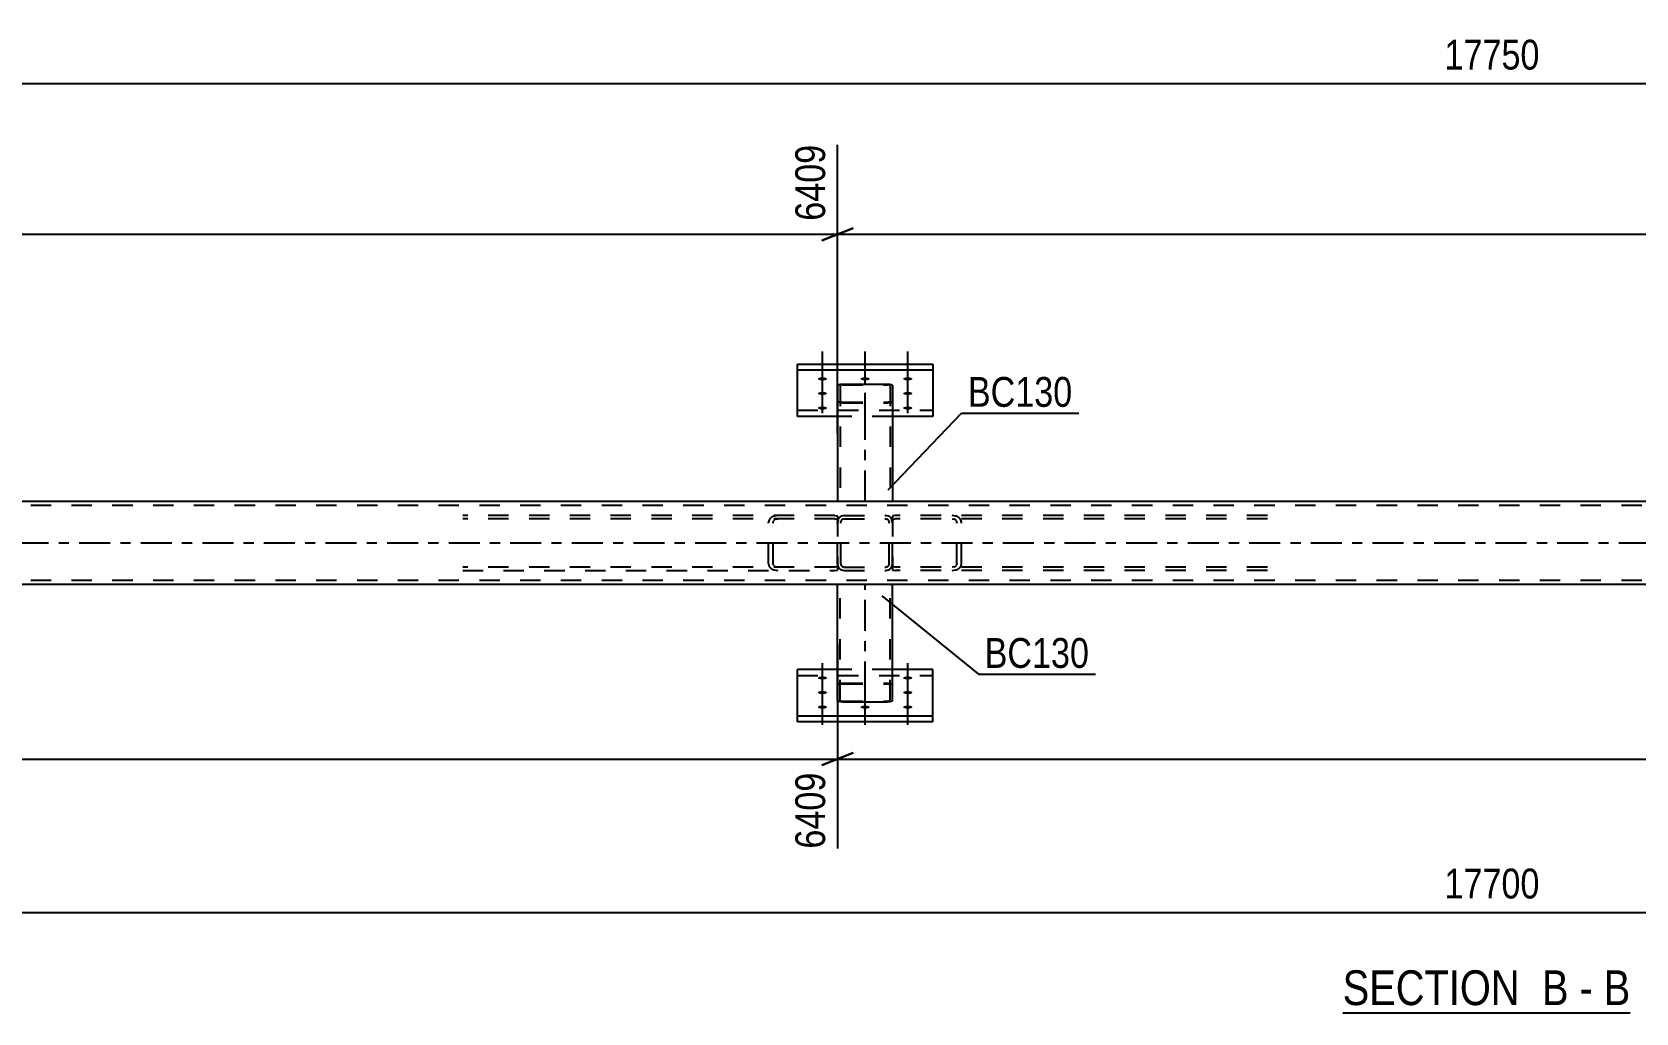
# Model space of a CAD drawing. Header units: millimetres. Extents: x -76 to 765, y -395 to 199.
# Drawn here: x 137.3 to 291.4, y -272.5 to -178.2 of the extents above; entities that cross this region are included whole.
import ezdxf

# ---------------------------------------------------------------- set-up
doc = ezdxf.new("R2010")
doc.units = ezdxf.units.MM
doc.linetypes.add('DXK_LINE_DOT2', pattern=[3.9198, 1.9599, -1.9599])
doc.linetypes.add('DXK_LINE_DOT3', pattern=[5.9187, 2.979, -0.9799, 0.9799, -0.9799])
doc.styles.add('Arial Narrow', font='ARIALN.TTF', dxfattribs={"height": 0.2})

# ---------------------------------------------------------------- blocks, each defined once
blk = doc.blocks.new('Unknown-761551795-21 - 2381')
at = {"color": 6, "linetype": 'Continuous'}
blk.add_line((263.23, -272.5), (290.87, -272.5), dxfattribs=at)
at = {"color": 0, "linetype": 'Continuous'}
for points in [[(281.34, -271.75), (281.34, -268.25), (263.23, -268.25), (263.23, -271.75)], [(284.94, -271.75), (284.94, -268.25), (282.39, -268.25), (282.39, -271.75)], [(287.27, -271.75), (287.27, -268.25), (285.99, -268.25), (285.99, -271.75)], [(290.87, -271.75), (290.87, -268.25), (288.32, -268.25), (288.32, -271.75)]]:
    blk.add_wipeout(points, dxfattribs=at)
at = {"color": 7, "linetype": 'Continuous', "style": 'Arial Narrow'}
for s, p in [('SECTION ', (263.23, -271.75)), ('B', (282.39, -271.75)), ('B', (288.32, -271.75)), ('-', (285.99, -271.75))]:
    blk.add_text(s, height=3.34, dxfattribs=at).set_placement(p)
blk = doc.blocks.new('Part-761551795-2450 - 2381')
at = {"color": 2, "linetype": 'Continuous'}
for p, q in [((214.69, -212.23), (214.73, -212.17)), ((214.69, -212.23), (214.69, -223.34)), ((214.73, -212.17), (214.83, -212.11)), ((214.83, -212.11), (214.99, -212.08)), ((214.99, -212.08), (215.17, -212.06)), ((215.17, -212.06), (219.49, -212.06)), ((219.49, -212.06), (219.68, -212.08)), ((219.68, -212.08), (219.83, -212.11)), ((219.83, -212.11), (219.94, -212.17)), ((219.94, -212.17), (219.97, -212.23)), ((219.97, -212.23), (219.97, -223.34)), ((219.83, -223.34), (214.82, -223.34)), ((219.84, -223.34), (219.83, -223.34))]:
    blk.add_line(p, q, dxfattribs=at)
at = {"color": 7, "linetype": 'DXK_LINE_DOT2'}
for p, q in [((214.95, -212.2), (214.93, -212.23)), ((214.93, -212.23), (214.93, -223.34)), ((215, -212.17), (214.95, -212.2)), ((215.08, -212.15), (215, -212.17)), ((215.17, -212.15), (215.08, -212.15)), ((215.17, -212.15), (219.49, -212.15)), ((219.58, -212.15), (219.49, -212.15)), ((219.66, -212.17), (219.58, -212.15)), ((219.71, -212.2), (219.66, -212.17)), ((219.73, -212.23), (219.71, -212.2)), ((219.73, -212.23), (219.73, -223.34)), ((214.73, -213.77), (214.69, -213.71)), ((214.83, -213.82), (214.73, -213.77)), ((214.99, -213.86), (214.83, -213.82)), ((214.93, -213.71), (214.95, -213.74)), ((214.95, -213.74), (215, -213.76)), ((215.17, -213.87), (214.99, -213.86)), ((215, -213.76), (215.08, -213.78)), ((215.08, -213.78), (215.17, -213.79)), ((215.17, -213.79), (219.49, -213.79)), ((215.17, -213.87), (219.49, -213.87)), ((219.49, -213.79), (219.58, -213.78)), ((219.68, -213.86), (219.49, -213.87)), ((219.58, -213.78), (219.66, -213.76)), ((219.66, -213.76), (219.68, -213.76)), ((219.68, -213.76), (219.71, -213.74)), ((219.83, -213.82), (219.68, -213.86)), ((219.71, -213.74), (219.73, -213.71)), ((219.94, -213.77), (219.83, -213.82)), ((219.97, -213.71), (219.94, -213.77)), ((214.82, -223.34), (214.69, -223.34)), ((219.71, -223.34), (219.73, -223.34)), ((219.97, -223.34), (219.84, -223.34))]:
    blk.add_line(p, q, dxfattribs=at)
at = {"color": 7, "linetype": 'DXK_LINE_DOT3'}
blk.add_line((217.33, -223.34), (217.33, -212.97), dxfattribs=at)
blk = doc.blocks.new('Bolt-761551795-2400 - 2381')
at = {"linetype": 'Continuous'}
for points in [[(213.23, -240.46), (213.14, -240.46), (213.05, -240.45), (212.97, -240.43), (212.91, -240.41), (212.85, -240.39), (212.81, -240.36), (212.79, -240.33), (212.79, -240.3), (212.81, -240.27), (212.85, -240.24), (212.91, -240.21), (212.97, -240.19), (213.05, -240.17), (213.14, -240.16), (213.23, -240.16), (213.32, -240.16), (213.41, -240.17), (213.49, -240.19), (213.56, -240.21), (213.61, -240.24), (213.65, -240.27), (213.67, -240.3), (213.67, -240.33), (213.65, -240.36), (213.61, -240.39), (213.56, -240.41), (213.49, -240.43), (213.41, -240.45), (213.32, -240.46)], [(221.43, -240.46), (221.34, -240.46), (221.25, -240.45), (221.17, -240.43), (221.11, -240.41), (221.05, -240.39), (221.01, -240.36), (220.99, -240.33), (220.99, -240.3), (221.01, -240.27), (221.05, -240.24), (221.11, -240.21), (221.17, -240.19), (221.25, -240.17), (221.34, -240.16), (221.43, -240.16), (221.52, -240.16), (221.61, -240.17), (221.69, -240.19), (221.76, -240.21), (221.81, -240.24), (221.85, -240.27), (221.87, -240.3), (221.87, -240.33), (221.85, -240.36), (221.81, -240.39), (221.76, -240.41), (221.69, -240.43), (221.61, -240.45), (221.52, -240.46)], [(213.23, -241.86), (213.14, -241.86), (213.05, -241.85), (212.97, -241.84), (212.91, -241.81), (212.85, -241.79), (212.81, -241.76), (212.79, -241.73), (212.79, -241.7), (212.81, -241.67), (212.85, -241.64), (212.91, -241.61), (212.97, -241.59), (213.05, -241.58), (213.14, -241.57), (213.23, -241.56), (213.32, -241.57), (213.41, -241.58), (213.49, -241.59), (213.56, -241.61), (213.61, -241.64), (213.65, -241.67), (213.67, -241.7), (213.67, -241.73), (213.65, -241.76), (213.61, -241.79), (213.56, -241.81), (213.49, -241.84), (213.41, -241.85), (213.32, -241.86)], [(221.43, -241.86), (221.34, -241.86), (221.25, -241.85), (221.17, -241.84), (221.11, -241.81), (221.05, -241.79), (221.01, -241.76), (220.99, -241.73), (220.99, -241.7), (221.01, -241.67), (221.05, -241.64), (221.11, -241.61), (221.17, -241.59), (221.25, -241.58), (221.34, -241.57), (221.43, -241.56), (221.52, -241.57), (221.61, -241.58), (221.69, -241.59), (221.76, -241.61), (221.81, -241.64), (221.85, -241.67), (221.87, -241.7), (221.87, -241.73), (221.85, -241.76), (221.81, -241.79), (221.76, -241.81), (221.69, -241.84), (221.61, -241.85), (221.52, -241.86)], [(213.23, -243.27), (213.14, -243.26), (213.05, -243.25), (212.97, -243.24), (212.91, -243.22), (212.85, -243.19), (212.81, -243.16), (212.79, -243.13), (212.79, -243.1), (212.81, -243.07), (212.85, -243.04), (212.91, -243.02), (212.97, -242.99), (213.05, -242.98), (213.14, -242.97), (213.23, -242.97), (213.32, -242.97), (213.41, -242.98), (213.49, -242.99), (213.56, -243.02), (213.61, -243.04), (213.65, -243.07), (213.67, -243.1), (213.67, -243.13), (213.65, -243.16), (213.61, -243.19), (213.56, -243.22), (213.49, -243.24), (213.41, -243.25), (213.32, -243.26)], [(217.33, -243.27), (217.24, -243.26), (217.15, -243.25), (217.07, -243.24), (217.01, -243.22), (216.95, -243.19), (216.91, -243.16), (216.89, -243.13), (216.89, -243.1), (216.91, -243.07), (216.95, -243.04), (217.01, -243.02), (217.07, -242.99), (217.15, -242.98), (217.24, -242.97), (217.33, -242.97), (217.42, -242.97), (217.51, -242.98), (217.59, -242.99), (217.66, -243.02), (217.71, -243.04), (217.75, -243.07), (217.77, -243.1), (217.77, -243.13), (217.75, -243.16), (217.71, -243.19), (217.66, -243.22), (217.59, -243.24), (217.51, -243.25), (217.42, -243.26)], [(221.43, -243.27), (221.34, -243.26), (221.25, -243.25), (221.17, -243.24), (221.11, -243.22), (221.05, -243.19), (221.01, -243.16), (220.99, -243.13), (220.99, -243.1), (221.01, -243.07), (221.05, -243.04), (221.11, -243.02), (221.17, -242.99), (221.25, -242.98), (221.34, -242.97), (221.43, -242.97), (221.52, -242.97), (221.61, -242.98), (221.69, -242.99), (221.76, -243.02), (221.81, -243.04), (221.85, -243.07), (221.87, -243.1), (221.87, -243.13), (221.85, -243.16), (221.81, -243.19), (221.76, -243.22), (221.69, -243.24), (221.61, -243.25), (221.52, -243.26)]]:
    blk.add_hatch(color=1, dxfattribs=at).paths.add_polyline_path(points)
at = {"color": 1, "linetype": 'Continuous'}
for p, q in [((213.23, -242), (213.23, -238.88)), ((221.43, -242), (221.43, -238.88)), ((213.23, -243.41), (213.23, -240.29)), ((221.43, -243.41), (221.43, -240.29)), ((213.23, -244.81), (213.23, -241.69)), ((217.33, -244.81), (217.33, -241.69)), ((221.43, -244.81), (221.43, -241.69))]:
    blk.add_line(p, q, dxfattribs=at)
at = {"color": 1, "linetype": 'DXK_LINE_DOT2'}
blk.add_line((217.33, -242), (217.33, -238.88), dxfattribs=at)
blk = doc.blocks.new('Part-761551795-2475 - 2381')
at = {"color": 2, "linetype": 'Continuous'}
for p, q in [((210.83, -215.19), (210.83, -210.14)), ((210.83, -210.14), (223.83, -210.14)), ((223.83, -210.74), (210.83, -210.74)), ((223.83, -210.14), (223.83, -215.19)), ((214.69, -215.19), (210.83, -215.19)), ((223.83, -215.19), (219.97, -215.19))]:
    blk.add_line(p, q, dxfattribs=at)
at = {"color": 7, "linetype": 'DXK_LINE_DOT2'}
for p, q in [((210.83, -214.59), (223.83, -214.59)), ((219.97, -215.19), (214.69, -215.19))]:
    blk.add_line(p, q, dxfattribs=at)
blk = doc.blocks.new('Bolt-761551795-2412 - 2381')
at = {"linetype": 'Continuous'}
for points in [[(213.23, -211.41), (213.32, -211.42), (213.41, -211.43), (213.49, -211.44), (213.56, -211.46), (213.61, -211.49), (213.65, -211.52), (213.67, -211.55), (213.67, -211.58), (213.65, -211.61), (213.61, -211.64), (213.56, -211.67), (213.49, -211.69), (213.41, -211.7), (213.32, -211.71), (213.23, -211.72), (213.14, -211.71), (213.05, -211.7), (212.97, -211.69), (212.91, -211.67), (212.85, -211.64), (212.81, -211.61), (212.79, -211.58), (212.79, -211.55), (212.81, -211.52), (212.85, -211.49), (212.91, -211.46), (212.97, -211.44), (213.05, -211.43), (213.14, -211.42)], [(217.33, -211.41), (217.42, -211.42), (217.51, -211.43), (217.59, -211.44), (217.66, -211.46), (217.71, -211.49), (217.75, -211.52), (217.77, -211.55), (217.77, -211.58), (217.75, -211.61), (217.71, -211.64), (217.66, -211.67), (217.59, -211.69), (217.51, -211.7), (217.42, -211.71), (217.33, -211.72), (217.24, -211.71), (217.15, -211.7), (217.07, -211.69), (217.01, -211.67), (216.95, -211.64), (216.91, -211.61), (216.89, -211.58), (216.89, -211.55), (216.91, -211.52), (216.95, -211.49), (217.01, -211.46), (217.07, -211.44), (217.15, -211.43), (217.24, -211.42)], [(221.43, -211.41), (221.52, -211.42), (221.61, -211.43), (221.69, -211.44), (221.76, -211.46), (221.81, -211.49), (221.85, -211.52), (221.87, -211.55), (221.87, -211.58), (221.85, -211.61), (221.81, -211.64), (221.76, -211.67), (221.69, -211.69), (221.61, -211.7), (221.52, -211.71), (221.43, -211.72), (221.34, -211.71), (221.25, -211.7), (221.17, -211.69), (221.11, -211.67), (221.05, -211.64), (221.01, -211.61), (220.99, -211.58), (220.99, -211.55), (221.01, -211.52), (221.05, -211.49), (221.11, -211.46), (221.17, -211.44), (221.25, -211.43), (221.34, -211.42)], [(213.23, -212.82), (213.32, -212.82), (213.41, -212.83), (213.49, -212.85), (213.56, -212.87), (213.61, -212.89), (213.65, -212.92), (213.67, -212.95), (213.67, -212.98), (213.65, -213.01), (213.61, -213.04), (213.56, -213.07), (213.49, -213.09), (213.41, -213.1), (213.32, -213.11), (213.23, -213.12), (213.14, -213.11), (213.05, -213.1), (212.97, -213.09), (212.91, -213.07), (212.85, -213.04), (212.81, -213.01), (212.79, -212.98), (212.79, -212.95), (212.81, -212.92), (212.85, -212.89), (212.91, -212.87), (212.97, -212.85), (213.05, -212.83), (213.14, -212.82)], [(213.23, -214.22), (213.32, -214.22), (213.41, -214.23), (213.49, -214.25), (213.56, -214.27), (213.61, -214.29), (213.65, -214.32), (213.67, -214.35), (213.67, -214.39), (213.65, -214.42), (213.61, -214.44), (213.56, -214.47), (213.49, -214.49), (213.41, -214.51), (213.32, -214.52), (213.23, -214.52), (213.14, -214.52), (213.05, -214.51), (212.97, -214.49), (212.91, -214.47), (212.85, -214.44), (212.81, -214.42), (212.79, -214.39), (212.79, -214.35), (212.81, -214.32), (212.85, -214.29), (212.91, -214.27), (212.97, -214.25), (213.05, -214.23), (213.14, -214.22)], [(221.43, -212.82), (221.52, -212.82), (221.61, -212.83), (221.69, -212.85), (221.76, -212.87), (221.81, -212.89), (221.85, -212.92), (221.87, -212.95), (221.87, -212.98), (221.85, -213.01), (221.81, -213.04), (221.76, -213.07), (221.69, -213.09), (221.61, -213.1), (221.52, -213.11), (221.43, -213.12), (221.34, -213.11), (221.25, -213.1), (221.17, -213.09), (221.11, -213.07), (221.05, -213.04), (221.01, -213.01), (220.99, -212.98), (220.99, -212.95), (221.01, -212.92), (221.05, -212.89), (221.11, -212.87), (221.17, -212.85), (221.25, -212.83), (221.34, -212.82)], [(221.43, -214.22), (221.52, -214.22), (221.61, -214.23), (221.69, -214.25), (221.76, -214.27), (221.81, -214.29), (221.85, -214.32), (221.87, -214.35), (221.87, -214.39), (221.85, -214.42), (221.81, -214.44), (221.76, -214.47), (221.69, -214.49), (221.61, -214.51), (221.52, -214.52), (221.43, -214.52), (221.34, -214.52), (221.25, -214.51), (221.17, -214.49), (221.11, -214.47), (221.05, -214.44), (221.01, -214.42), (220.99, -214.39), (220.99, -214.35), (221.01, -214.32), (221.05, -214.29), (221.11, -214.27), (221.17, -214.25), (221.25, -214.23), (221.34, -214.22)]]:
    blk.add_hatch(color=1, dxfattribs=at).paths.add_polyline_path(points)
at = {"color": 1, "linetype": 'Continuous'}
for p, q in [((213.23, -212.05), (213.23, -208.93)), ((217.33, -212.05), (217.33, -208.93)), ((221.43, -212.05), (221.43, -208.93)), ((213.23, -213.46), (213.23, -210.34)), ((221.43, -213.46), (221.43, -210.34)), ((213.23, -214.86), (213.23, -211.74)), ((221.43, -214.86), (221.43, -211.74))]:
    blk.add_line(p, q, dxfattribs=at)
at = {"color": 1, "linetype": 'DXK_LINE_DOT2'}
blk.add_line((217.33, -214.86), (217.33, -211.74), dxfattribs=at)
blk = doc.blocks.new('Part-761551795-2421 - 2381')
at = {"color": 7, "linetype": 'DXK_LINE_DOT2'}
for p, q in [((585.96, -223.34), (-25.19, -223.34)), ((219.84, -223.34), (214.82, -223.34)), ((585.96, -223.74), (-41.68, -223.74)), ((585.96, -230.94), (-41.68, -230.94)), ((219.86, -231.34), (214.81, -231.34))]:
    blk.add_line(p, q, dxfattribs=at)
at = {"color": 2, "linetype": 'Continuous'}
for p, q in [((214.82, -223.34), (-20.17, -223.34)), ((454.82, -223.34), (219.84, -223.34)), ((214.81, -231.34), (-20.15, -231.34)), ((454.81, -231.34), (219.86, -231.34))]:
    blk.add_line(p, q, dxfattribs=at)
at = {"color": 7, "linetype": 'DXK_LINE_DOT3'}
blk.add_line((-41.68, -227.34), (585.96, -227.34), dxfattribs=at)
blk = doc.blocks.new('Part-761551795-2428 - 2381')
at = {"color": 2, "linetype": 'Continuous'}
for p, q in [((214.69, -239.49), (210.83, -239.49)), ((210.83, -244.54), (210.83, -239.49)), ((223.83, -239.49), (219.97, -239.49)), ((223.83, -244.54), (223.83, -239.49)), ((210.83, -243.94), (223.83, -243.94)), ((223.83, -244.54), (210.83, -244.54))]:
    blk.add_line(p, q, dxfattribs=at)
at = {"color": 7, "linetype": 'DXK_LINE_DOT2'}
for p, q in [((210.83, -240.09), (223.83, -240.09)), ((219.97, -239.49), (214.69, -239.49))]:
    blk.add_line(p, q, dxfattribs=at)
blk = doc.blocks.new('Part-761551795-2433 - 2381')
at = {"color": 2, "linetype": 'Continuous'}
for p, q in [((214.69, -242.45), (214.69, -231.34)), ((219.86, -231.34), (214.81, -231.34)), ((219.97, -242.45), (219.97, -231.34)), ((214.73, -242.52), (214.69, -242.45)), ((214.83, -242.57), (214.73, -242.52)), ((214.99, -242.6), (214.83, -242.57)), ((215.17, -242.62), (214.99, -242.6)), ((215.17, -242.62), (219.49, -242.62)), ((219.68, -242.6), (219.49, -242.62)), ((219.83, -242.57), (219.68, -242.6)), ((219.94, -242.52), (219.83, -242.57)), ((219.97, -242.45), (219.94, -242.52))]:
    blk.add_line(p, q, dxfattribs=at)
at = {"color": 7, "linetype": 'DXK_LINE_DOT2'}
for p, q in [((214.81, -231.34), (214.69, -231.34)), ((214.93, -242.45), (214.93, -231.34)), ((219.97, -231.34), (219.68, -231.34)), ((219.71, -231.34), (219.73, -231.34)), ((219.73, -242.45), (219.73, -231.34)), ((214.69, -240.98), (214.73, -240.91)), ((214.73, -240.91), (214.83, -240.86)), ((214.83, -240.86), (214.99, -240.82)), ((214.95, -240.94), (214.93, -240.98)), ((215, -240.92), (214.95, -240.94)), ((214.99, -240.82), (215.17, -240.81)), ((215.08, -240.9), (215, -240.92)), ((215.17, -240.89), (215.08, -240.9)), ((215.17, -240.81), (219.49, -240.81)), ((215.17, -240.89), (219.49, -240.89)), ((219.49, -240.81), (219.68, -240.82)), ((219.58, -240.9), (219.49, -240.89)), ((219.66, -240.92), (219.58, -240.9)), ((219.66, -240.92), (219.68, -240.92)), ((219.68, -240.82), (219.83, -240.86)), ((219.68, -240.92), (219.71, -240.94)), ((219.73, -240.98), (219.71, -240.94)), ((219.83, -240.86), (219.94, -240.91)), ((219.94, -240.91), (219.97, -240.98)), ((214.93, -242.45), (214.95, -242.48)), ((214.95, -242.48), (215, -242.51)), ((215, -242.51), (215.08, -242.53)), ((215.08, -242.53), (215.17, -242.53)), ((215.17, -242.53), (219.49, -242.53)), ((219.49, -242.53), (219.58, -242.53)), ((219.58, -242.53), (219.66, -242.51)), ((219.66, -242.51), (219.71, -242.48)), ((219.71, -242.48), (219.73, -242.45))]:
    blk.add_line(p, q, dxfattribs=at)
at = {"color": 7, "linetype": 'DXK_LINE_DOT3'}
blk.add_line((217.33, -241.71), (217.33, -231.34), dxfattribs=at)
blk = doc.blocks.new('Part-761551795-2500 - 2381')
at = {"color": 7, "linetype": 'DXK_LINE_DOT2'}
for p, q in [((214.43, -224.7), (178.66, -224.7)), ((214.43, -225.02), (178.66, -225.02)), ((208.93, -224.7), (208.6, -224.75)), ((208.77, -225.05), (208.93, -225.02)), ((214.43, -224.7), (214.68, -224.74)), ((214.43, -225.02), (214.59, -225.05)), ((214.68, -224.74), (214.68, -229.94)), ((208.12, -225.1), (208.06, -225.34)), ((208.06, -229.34), (208.06, -225.34)), ((208.5, -225.34), (208.53, -225.22)), ((208.5, -229.34), (208.5, -225.34)), ((214.59, -225.05), (214.68, -225.09)), ((214.43, -229.66), (178.66, -229.66)), ((208.06, -229.34), (208.12, -229.59)), ((208.53, -229.46), (208.5, -229.34)), ((208.93, -229.66), (208.77, -229.64)), ((214.59, -229.64), (214.43, -229.66)), ((214.68, -229.59), (214.59, -229.64)), ((178.66, -229.98), (214.43, -229.98)), ((208.6, -229.93), (208.93, -229.98)), ((214.43, -229.98), (214.68, -229.94))]:
    blk.add_line(p, q, dxfattribs=at)
for centre, radius, start, end in [((208.8, -225.53), 0.802, 104.5547, 147.5895), ((208.87, -225.43), 0.401, 104.5547, 147.5895), ((208.8, -229.16), 0.802, 212.4105, 255.4453), ((208.87, -229.25), 0.401, 212.4105, 255.4453)]:
    blk.add_arc(centre, radius, start, end, dxfattribs=at)
blk = doc.blocks.new('Part-761551795-2514 - 2381')
at = {"color": 7, "linetype": 'DXK_LINE_DOT2'}
for p, q in [((220.22, -224.7), (219.96, -224.74)), ((219.96, -224.74), (219.96, -229.94)), ((220.05, -225.05), (220.22, -225.02)), ((255.99, -224.7), (220.22, -224.7)), ((255.99, -225.02), (220.22, -225.02)), ((226.05, -224.75), (225.71, -224.7)), ((225.71, -225.02), (225.88, -225.05)), ((219.96, -225.09), (220.05, -225.05)), ((226.12, -225.22), (226.15, -225.34)), ((226.15, -229.34), (226.15, -225.34)), ((226.59, -225.34), (226.52, -225.1)), ((226.59, -229.34), (226.59, -225.34)), ((220.05, -229.64), (219.96, -229.59)), ((220.22, -229.66), (220.05, -229.64)), ((255.99, -229.66), (220.22, -229.66)), ((225.88, -229.64), (225.71, -229.66)), ((226.15, -229.34), (226.12, -229.46)), ((226.52, -229.59), (226.59, -229.34)), ((219.96, -229.94), (220.22, -229.98)), ((255.99, -229.98), (220.22, -229.98)), ((225.71, -229.98), (226.05, -229.93))]:
    blk.add_line(p, q, dxfattribs=at)
for centre, radius, start, end in [((225.85, -225.53), 0.802, 32.4104, 75.4453), ((225.78, -225.43), 0.401, 32.4104, 75.4453), ((225.78, -229.25), 0.401, 284.5547, 327.5896), ((225.85, -229.16), 0.802, 284.5547, 327.5896)]:
    blk.add_arc(centre, radius, start, end, dxfattribs=at)
blk = doc.blocks.new('Part-761551795-2521 - 2381')
at = {"color": 7, "linetype": 'DXK_LINE_DOT2'}
for p, q in [((215.32, -224.7), (215.08, -224.75)), ((215.2, -225.05), (215.32, -225.02)), ((215.32, -224.7), (219.32, -224.7)), ((215.32, -225.02), (219.32, -225.02)), ((219.57, -224.75), (219.32, -224.7)), ((219.32, -225.02), (219.45, -225.05)), ((214.73, -225.1), (214.68, -225.34)), ((214.68, -229.34), (214.68, -225.34)), ((215, -225.34), (215.03, -225.22)), ((215, -229.34), (215, -225.34)), ((219.62, -225.22), (219.64, -225.34)), ((219.64, -229.34), (219.64, -225.34)), ((219.96, -225.34), (219.91, -225.1)), ((219.96, -229.34), (219.96, -225.34)), ((214.68, -229.34), (214.73, -229.59)), ((215.03, -229.46), (215, -229.34)), ((215.32, -229.66), (215.2, -229.64)), ((215.32, -229.66), (219.32, -229.66)), ((219.45, -229.64), (219.32, -229.66)), ((219.64, -229.34), (219.62, -229.46)), ((219.91, -229.59), (219.96, -229.34)), ((215.08, -229.93), (215.32, -229.98)), ((215.32, -229.98), (219.32, -229.98)), ((219.32, -229.98), (219.57, -229.93))]:
    blk.add_line(p, q, dxfattribs=at)
for centre, radius, start, end in [((215.32, -225.34), 0.64, 112.5, 157.5), ((219.32, -225.34), 0.64, 22.5, 67.5), ((215.32, -225.34), 0.32, 112.5, 157.5), ((219.32, -225.34), 0.32, 22.5, 67.5), ((215.32, -229.34), 0.64, 202.5, 247.5), ((215.32, -229.34), 0.32, 202.5, 247.5), ((219.32, -229.34), 0.32, 292.5, 337.5), ((219.32, -229.34), 0.64, 292.5, 337.5)]:
    blk.add_arc(centre, radius, start, end, dxfattribs=at)
blk = doc.blocks.new('StraightDimension-761551795-19127 - 2381')
at = {"color": 7, "linetype": 'Continuous'}
for p, q in [((214.69, -216.78), (214.69, -189.06)), ((216.19, -197.07), (213.19, -198.27)), ((214.69, -197.67), (454.69, -197.67))]:
    blk.add_line(p, q, dxfattribs=at)
blk = doc.blocks.new('StraightDimension-761551795-2540 - 2381')
at = {"color": 7, "linetype": 'Continuous'}
blk.add_line((-42.68, -183.19), (597.86, -183.19), dxfattribs=at)
at = {"color": 0}
blk.add_wipeout([(282.76, -182.44), (282.76, -178.24), (272.42, -178.24), (272.42, -182.44)], dxfattribs=at)
at = {"color": 3, "style": 'Arial Narrow'}
blk.add_text('17750', height=2.863, dxfattribs=at).set_placement((273.02, -181.84))
blk = doc.blocks.new('StraightDimension-761551795-2678 - 2381')
at = {"color": 7, "linetype": 'Continuous'}
for p, q in [((214.69, -237.08), (214.69, -256.71)), ((216.19, -247.5), (213.19, -248.7)), ((214.69, -248.1), (454.69, -248.1))]:
    blk.add_line(p, q, dxfattribs=at)
blk = doc.blocks.new('StraightDimension-761551795-2690 - 2381')
at = {"color": 7, "linetype": 'Continuous'}
for p, q in [((214.69, -237.08), (214.69, -256.71)), ((-25.32, -248.1), (214.69, -248.1)), ((213.19, -248.7), (216.19, -247.5))]:
    blk.add_line(p, q, dxfattribs=at)
at = {"color": 0, "linetype": 'Continuous'}
blk.add_wipeout([(214.09, -248.8), (209.89, -248.8), (209.89, -257.31), (214.09, -257.31)], dxfattribs=at)
at = {"color": 3, "linetype": 'Continuous', "style": 'Arial Narrow'}
blk.add_text('6409', height=2.863, rotation=90.0002, dxfattribs=at).set_placement((213.49, -256.71))
blk = doc.blocks.new('StraightDimension-761551795-19128 - 2381')
at = {"color": 7, "linetype": 'Continuous'}
for p, q in [((214.69, -216.78), (214.69, -189.06)), ((213.19, -198.27), (216.19, -197.07)), ((-25.32, -197.67), (214.69, -197.67))]:
    blk.add_line(p, q, dxfattribs=at)
at = {"color": 0, "linetype": 'Continuous'}
blk.add_wipeout([(214.09, -188.46), (209.89, -188.46), (209.89, -196.97), (214.09, -196.97)], dxfattribs=at)
at = {"color": 3, "linetype": 'Continuous', "style": 'Arial Narrow'}
blk.add_text('6409', height=2.863, rotation=90.0002, dxfattribs=at).set_placement((213.49, -196.37))
blk = doc.blocks.new('StraightDimension-761551795-19341 - 2381')
at = {"color": 7, "linetype": 'Continuous'}
blk.add_line((-41.68, -262.85), (596.86, -262.85), dxfattribs=at)
at = {"color": 0}
blk.add_wipeout([(282.76, -262.1), (282.76, -257.9), (272.42, -257.9), (272.42, -262.1)], dxfattribs=at)
at = {"color": 3, "style": 'Arial Narrow'}
blk.add_text('17700', height=2.863, dxfattribs=at).set_placement((273.02, -261.5))
blk = doc.blocks.new('Mark-761551795-2429 - 2381')
at = {"color": 0}
blk.add_wipeout([(238.87, -239.34), (238.87, -236.34), (228.82, -236.34), (228.82, -239.34)], dxfattribs=at)
blk.add_wipeout([(238.87, -239.34), (238.87, -236.34), (228.82, -236.34), (228.82, -239.34)], dxfattribs=at)
at = {"color": 30, "linetype": 'Continuous'}
for p, q in [((218.94, -232.42), (228.22, -239.94)), ((228.22, -239.94), (239.47, -239.94))]:
    blk.add_line(p, q, dxfattribs=at)
at = {"color": 3, "style": 'Arial Narrow'}
blk.add_text('BC130', height=2.863, dxfattribs=at).set_placement((228.82, -239.34))
blk = doc.blocks.new('Mark-761551795-2446 - 2381')
at = {"color": 0}
blk.add_wipeout([(237.26, -214.25), (237.26, -211.25), (227.21, -211.25), (227.21, -214.25)], dxfattribs=at)
blk.add_wipeout([(237.26, -214.25), (237.26, -211.25), (227.21, -211.25), (227.21, -214.25)], dxfattribs=at)
at = {"color": 30, "linetype": 'Continuous'}
for p, q in [((219.56, -222.23), (226.61, -214.85)), ((226.61, -214.85), (237.86, -214.85))]:
    blk.add_line(p, q, dxfattribs=at)
at = {"color": 3, "style": 'Arial Narrow'}
blk.add_text('BC130', height=2.863, dxfattribs=at).set_placement((227.21, -214.25))

msp = doc.modelspace()

# ---------------------------------------------------------------- block references
for name in ['Bolt-761551795-2412 - 2381', 'Part-761551795-2475 - 2381', 'Part-761551795-2450 - 2381', 'Part-761551795-2421 - 2381', 'Part-761551795-2500 - 2381', 'Part-761551795-2521 - 2381', 'Part-761551795-2514 - 2381', 'Part-761551795-2433 - 2381', 'Bolt-761551795-2400 - 2381', 'Part-761551795-2428 - 2381', 'Unknown-761551795-21 - 2381']:
    msp.add_blockref(name, (0, 0))

# ---------------------------------------------------------------- next in the draw order: block references
for name in ['StraightDimension-761551795-19127 - 2381', 'StraightDimension-761551795-2678 - 2381']:
    msp.add_blockref(name, (0, 0))

# ---------------------------------------------------------------- next in the draw order: block references
for name in ['StraightDimension-761551795-2540 - 2381', 'StraightDimension-761551795-2690 - 2381']:
    msp.add_blockref(name, (0, 0))

# ---------------------------------------------------------------- next in the draw order: block references
for name in ['StraightDimension-761551795-19128 - 2381', 'Mark-761551795-2446 - 2381', 'StraightDimension-761551795-19341 - 2381']:
    msp.add_blockref(name, (0, 0))

# ---------------------------------------------------------------- next in the draw order: block references
msp.add_blockref('Mark-761551795-2429 - 2381', (0, 0))

doc.saveas('drawing.dxf')
